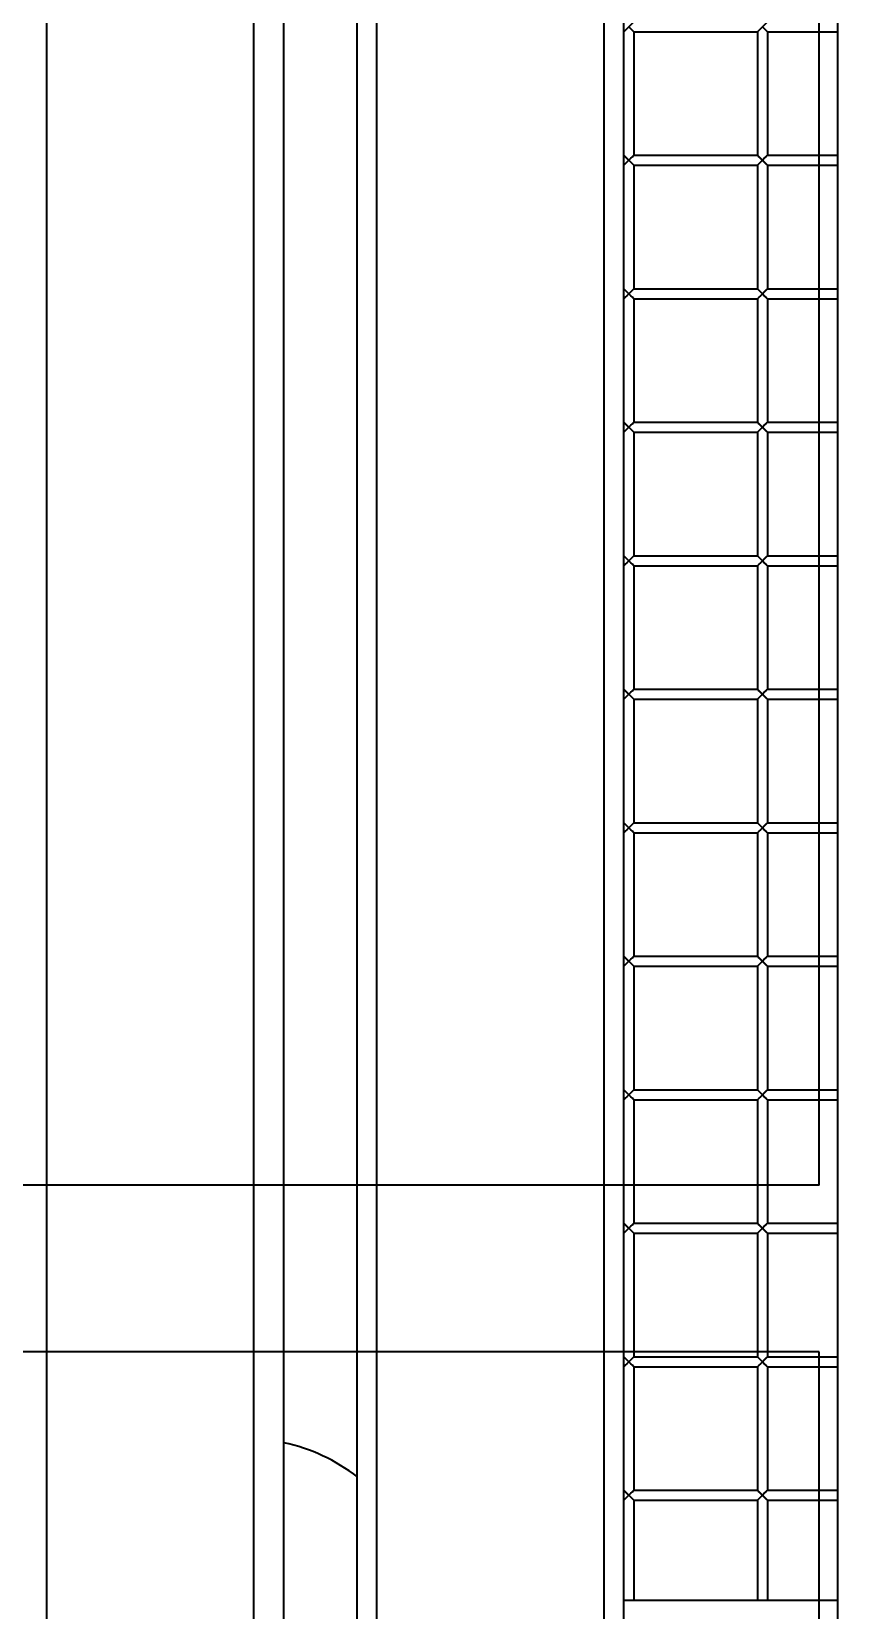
# Model space of a CAD drawing. Header units: millimetres. Extents: x 32496 to 166256, y 3504 to 23939.
# Drawn here: x 69479 to 69720.5, y 12553.7 to 13026.7 of the extents above; entities that cross this region are included whole.
import ezdxf

# ---------------------------------------------------------------- set-up
doc = ezdxf.new("R2010")
doc.units = ezdxf.units.MM
doc.layers.get('0').update_dxf_attribs({"lineweight": 35})

# ---------------------------------------------------------------- blocks, each defined once
blk = doc.blocks.new('DRGTJHYTHRTTR')
at = {"color": 7, "linetype": 'Continuous'}
for p, q in [((51794.04, -50285.69), (51794.04, -49732.69)), ((51794.04, -50285.69), (50439.04, -50285.69)), ((51794.04, -50335.69), (50439.04, -50335.69)), ((51794.04, -50735.69), (51794.04, -50335.69))]:
    blk.add_line(p, q, dxfattribs=at)
blk = doc.blocks.new('8-1250')
at = {"linetype": 'Continuous'}
for p, q in [((-3562.63, -32152.29), (-3562.63, -34671.29)), ((-3500.63, -32152.29), (-3500.63, -34671.29)), ((-3491.63, -32232.29), (-3491.63, -34591.29)), ((-3469.63, -32251.79), (-3469.63, -34571.79)), ((-3463.63, -34571.79), (-3463.63, -32251.79)), ((-3395.63, -32251.79), (-3395.63, -34571.79)), ((-3325.63, -33362.79), (-3325.63, -34431.79)), ((-3389.63, -34414.79), (-3389.63, -33511.79)), ((-3389.63, -33944.79), (-3386.63, -33941.79)), ((-3349.63, -33944.79), (-3346.63, -33941.79)), ((-3386.63, -33944.79), (-3388.13, -33943.29)), ((-3386.63, -33944.79), (-3386.63, -33981.79)), ((-3386.63, -33944.79), (-3349.63, -33944.79)), ((-3349.63, -33944.79), (-3349.63, -33981.79)), ((-3346.63, -33944.79), (-3348.13, -33943.29)), ((-3346.63, -33944.79), (-3346.63, -33981.79)), ((-3346.63, -33944.79), (-3325.63, -33944.79)), ((-3389.63, -33981.79), (-3388.13, -33983.29)), ((-3389.63, -33984.79), (-3386.63, -33981.79)), ((-3386.63, -33984.79), (-3388.13, -33983.29)), ((-3386.63, -33981.79), (-3349.63, -33981.79)), ((-3349.63, -33981.79), (-3348.13, -33983.29)), ((-3349.63, -33984.79), (-3346.63, -33981.79)), ((-3346.63, -33984.79), (-3348.13, -33983.29)), ((-3346.63, -33981.79), (-3325.63, -33981.79)), ((-3386.63, -33984.79), (-3386.63, -34021.79)), ((-3386.63, -33984.79), (-3349.63, -33984.79)), ((-3349.63, -33984.79), (-3349.63, -34021.79)), ((-3346.63, -33984.79), (-3346.63, -34021.79)), ((-3346.63, -33984.79), (-3325.63, -33984.79)), ((-3389.63, -34021.79), (-3388.13, -34023.29)), ((-3389.63, -34024.79), (-3386.63, -34021.79)), ((-3386.63, -34021.79), (-3349.63, -34021.79)), ((-3349.63, -34021.79), (-3348.13, -34023.29)), ((-3349.63, -34024.79), (-3346.63, -34021.79)), ((-3346.63, -34021.79), (-3325.63, -34021.79)), ((-3386.63, -34024.79), (-3388.13, -34023.29)), ((-3386.63, -34024.79), (-3386.63, -34061.79)), ((-3386.63, -34024.79), (-3349.63, -34024.79)), ((-3349.63, -34024.79), (-3349.63, -34061.79)), ((-3346.63, -34024.79), (-3348.13, -34023.29)), ((-3346.63, -34024.79), (-3346.63, -34061.79)), ((-3346.63, -34024.79), (-3325.63, -34024.79)), ((-3389.63, -34061.79), (-3388.13, -34063.29)), ((-3389.63, -34064.79), (-3386.63, -34061.79)), ((-3386.63, -34064.79), (-3388.13, -34063.29)), ((-3386.63, -34061.79), (-3349.63, -34061.79)), ((-3386.63, -34064.79), (-3386.63, -34101.79)), ((-3386.63, -34064.79), (-3349.63, -34064.79)), ((-3349.63, -34061.79), (-3348.13, -34063.29)), ((-3349.63, -34064.79), (-3346.63, -34061.79)), ((-3349.63, -34064.79), (-3349.63, -34101.79)), ((-3346.63, -34064.79), (-3348.13, -34063.29)), ((-3346.63, -34061.79), (-3325.63, -34061.79)), ((-3346.63, -34064.79), (-3346.63, -34101.79)), ((-3346.63, -34064.79), (-3325.63, -34064.79)), ((-3389.63, -34101.79), (-3388.13, -34103.29)), ((-3389.63, -34104.79), (-3386.63, -34101.79)), ((-3386.63, -34101.79), (-3349.63, -34101.79)), ((-3349.63, -34101.79), (-3348.13, -34103.29)), ((-3349.63, -34104.79), (-3346.63, -34101.79)), ((-3346.63, -34101.79), (-3325.63, -34101.79)), ((-3386.63, -34104.79), (-3388.13, -34103.29)), ((-3386.63, -34104.79), (-3386.63, -34141.79)), ((-3386.63, -34104.79), (-3349.63, -34104.79)), ((-3349.63, -34104.79), (-3349.63, -34141.79)), ((-3346.63, -34104.79), (-3348.13, -34103.29)), ((-3346.63, -34104.79), (-3346.63, -34141.79)), ((-3346.63, -34104.79), (-3325.63, -34104.79)), ((-3389.63, -34141.79), (-3388.13, -34143.29)), ((-3389.63, -34144.79), (-3386.63, -34141.79)), ((-3386.63, -34144.79), (-3388.13, -34143.29)), ((-3386.63, -34141.79), (-3349.63, -34141.79)), ((-3386.63, -34144.79), (-3386.63, -34181.79)), ((-3386.63, -34144.79), (-3349.63, -34144.79)), ((-3349.63, -34141.79), (-3348.13, -34143.29)), ((-3349.63, -34144.79), (-3346.63, -34141.79)), ((-3349.63, -34144.79), (-3349.63, -34181.79)), ((-3346.63, -34144.79), (-3348.13, -34143.29)), ((-3346.63, -34141.79), (-3325.63, -34141.79)), ((-3346.63, -34144.79), (-3346.63, -34181.79)), ((-3346.63, -34144.79), (-3325.63, -34144.79)), ((-3389.63, -34181.79), (-3388.13, -34183.29)), ((-3389.63, -34184.79), (-3386.63, -34181.79)), ((-3386.63, -34181.79), (-3349.63, -34181.79)), ((-3349.63, -34181.79), (-3348.13, -34183.29)), ((-3349.63, -34184.79), (-3346.63, -34181.79)), ((-3346.63, -34181.79), (-3325.63, -34181.79)), ((-3386.63, -34184.79), (-3388.13, -34183.29)), ((-3386.63, -34184.79), (-3386.63, -34221.79)), ((-3386.63, -34184.79), (-3349.63, -34184.79)), ((-3349.63, -34184.79), (-3349.63, -34221.79)), ((-3346.63, -34184.79), (-3348.13, -34183.29)), ((-3346.63, -34184.79), (-3346.63, -34221.79)), ((-3346.63, -34184.79), (-3325.63, -34184.79)), ((-3389.63, -34221.79), (-3388.13, -34223.29)), ((-3389.63, -34224.79), (-3386.63, -34221.79)), ((-3386.63, -34224.79), (-3388.13, -34223.29)), ((-3386.63, -34221.79), (-3349.63, -34221.79)), ((-3386.63, -34224.79), (-3386.63, -34261.79)), ((-3386.63, -34224.79), (-3349.63, -34224.79)), ((-3349.63, -34221.79), (-3348.13, -34223.29)), ((-3349.63, -34224.79), (-3346.63, -34221.79)), ((-3349.63, -34224.79), (-3349.63, -34261.79)), ((-3346.63, -34224.79), (-3348.13, -34223.29)), ((-3346.63, -34221.79), (-3325.63, -34221.79)), ((-3346.63, -34224.79), (-3346.63, -34261.79)), ((-3346.63, -34224.79), (-3325.63, -34224.79)), ((-3389.63, -34261.79), (-3388.13, -34263.29)), ((-3389.63, -34264.79), (-3386.63, -34261.79)), ((-3386.63, -34264.79), (-3388.13, -34263.29)), ((-3386.63, -34261.79), (-3349.63, -34261.79)), ((-3349.63, -34261.79), (-3348.13, -34263.29)), ((-3349.63, -34264.79), (-3346.63, -34261.79)), ((-3346.63, -34264.79), (-3348.13, -34263.29)), ((-3346.63, -34261.79), (-3325.63, -34261.79)), ((-3386.63, -34264.79), (-3386.63, -34301.79)), ((-3386.63, -34264.79), (-3349.63, -34264.79)), ((-3349.63, -34264.79), (-3349.63, -34301.79)), ((-3346.63, -34264.79), (-3346.63, -34301.79)), ((-3346.63, -34264.79), (-3325.63, -34264.79)), ((-3389.63, -34301.79), (-3388.13, -34303.29)), ((-3389.63, -34304.79), (-3386.63, -34301.79)), ((-3386.63, -34304.79), (-3388.13, -34303.29)), ((-3386.63, -34301.79), (-3349.63, -34301.79)), ((-3386.63, -34304.79), (-3386.63, -34341.79)), ((-3386.63, -34304.79), (-3349.63, -34304.79)), ((-3349.63, -34301.79), (-3348.13, -34303.29)), ((-3349.63, -34304.79), (-3346.63, -34301.79)), ((-3349.63, -34304.79), (-3349.63, -34341.79)), ((-3346.63, -34304.79), (-3348.13, -34303.29)), ((-3346.63, -34301.79), (-3325.63, -34301.79)), ((-3346.63, -34304.79), (-3346.63, -34341.79)), ((-3346.63, -34304.79), (-3325.63, -34304.79)), ((-3389.63, -34341.79), (-3388.13, -34343.29)), ((-3389.63, -34344.79), (-3386.63, -34341.79)), ((-3386.63, -34344.79), (-3388.13, -34343.29)), ((-3386.63, -34341.79), (-3349.63, -34341.79)), ((-3349.63, -34341.79), (-3348.13, -34343.29)), ((-3349.63, -34344.79), (-3346.63, -34341.79)), ((-3346.63, -34344.79), (-3348.13, -34343.29)), ((-3346.63, -34341.79), (-3325.63, -34341.79)), ((-3386.63, -34344.79), (-3386.63, -34381.79)), ((-3386.63, -34344.79), (-3349.63, -34344.79)), ((-3349.63, -34344.79), (-3349.63, -34381.79)), ((-3346.63, -34344.79), (-3346.63, -34381.79)), ((-3346.63, -34344.79), (-3325.63, -34344.79)), ((-3389.63, -34381.79), (-3388.13, -34383.29)), ((-3389.63, -34384.79), (-3386.63, -34381.79)), ((-3386.63, -34381.79), (-3349.63, -34381.79)), ((-3349.63, -34381.79), (-3348.13, -34383.29)), ((-3349.63, -34384.79), (-3346.63, -34381.79)), ((-3346.63, -34381.79), (-3325.63, -34381.79)), ((-3386.63, -34384.79), (-3388.13, -34383.29)), ((-3386.63, -34384.79), (-3386.63, -34414.79)), ((-3386.63, -34384.79), (-3349.63, -34384.79)), ((-3349.63, -34384.79), (-3349.63, -34414.79)), ((-3346.63, -34384.79), (-3348.13, -34383.29)), ((-3346.63, -34384.79), (-3346.63, -34414.79)), ((-3346.63, -34384.79), (-3325.63, -34384.79)), ((-3389.63, -34574.79), (-3389.63, -34414.79)), ((-3325.63, -34414.79), (-3389.63, -34414.79))]:
    blk.add_line(p, q, dxfattribs=at)
for points in [[(-3389.51, -33981.9), (-3389.2, -33982.22), (-3388.71, -33982.71), (-3387.54, -33983.88)], [(-3388.13, -33983.29), (-3388.72, -33983.88), (-3389.19, -33984.35)], [(-3388.13, -33983.29), (-3387.54, -33982.7), (-3387.07, -33982.23), (-3386.74, -33981.9)], [(-3386.74, -33984.67), (-3387.07, -33984.35), (-3387.54, -33983.88)], [(-3349.51, -33981.9), (-3349.2, -33982.22), (-3348.71, -33982.71), (-3347.54, -33983.88)], [(-3348.13, -33983.29), (-3348.72, -33983.88), (-3349.19, -33984.35)], [(-3348.13, -33983.29), (-3347.54, -33982.7), (-3347.07, -33982.23), (-3346.74, -33981.9)], [(-3346.74, -33984.67), (-3347.07, -33984.35), (-3347.54, -33983.88)], [(-3389.51, -34021.9), (-3389.2, -34022.22), (-3388.71, -34022.71), (-3387.54, -34023.88)], [(-3388.13, -34023.29), (-3387.54, -34022.7), (-3387.07, -34022.23), (-3386.74, -34021.9)], [(-3349.51, -34021.9), (-3349.2, -34022.22), (-3348.71, -34022.71), (-3347.54, -34023.88)], [(-3348.13, -34023.29), (-3347.54, -34022.7), (-3347.07, -34022.23), (-3346.74, -34021.9)], [(-3388.13, -34023.29), (-3388.72, -34023.88), (-3389.19, -34024.35)], [(-3386.74, -34024.67), (-3387.07, -34024.35), (-3387.54, -34023.88)], [(-3348.13, -34023.29), (-3348.72, -34023.88), (-3349.19, -34024.35)], [(-3346.74, -34024.67), (-3347.07, -34024.35), (-3347.54, -34023.88)], [(-3389.51, -34061.9), (-3389.2, -34062.22), (-3388.71, -34062.71), (-3387.54, -34063.88)], [(-3388.13, -34063.29), (-3388.72, -34063.88), (-3389.19, -34064.35)], [(-3388.13, -34063.29), (-3387.54, -34062.7), (-3387.07, -34062.23), (-3386.74, -34061.9)], [(-3386.74, -34064.67), (-3387.07, -34064.35), (-3387.54, -34063.88)], [(-3349.51, -34061.9), (-3349.2, -34062.22), (-3348.71, -34062.71), (-3347.54, -34063.88)], [(-3348.13, -34063.29), (-3348.72, -34063.88), (-3349.19, -34064.35)], [(-3348.13, -34063.29), (-3347.54, -34062.7), (-3347.07, -34062.23), (-3346.74, -34061.9)], [(-3346.74, -34064.67), (-3347.07, -34064.35), (-3347.54, -34063.88)], [(-3389.51, -34101.9), (-3389.2, -34102.22), (-3388.71, -34102.71), (-3387.54, -34103.88)], [(-3388.13, -34103.29), (-3387.54, -34102.7), (-3387.07, -34102.23), (-3386.74, -34101.9)], [(-3349.51, -34101.9), (-3349.2, -34102.22), (-3348.71, -34102.71), (-3347.54, -34103.88)], [(-3348.13, -34103.29), (-3347.54, -34102.7), (-3347.07, -34102.23), (-3346.74, -34101.9)], [(-3388.13, -34103.29), (-3388.72, -34103.88), (-3389.19, -34104.35)], [(-3386.74, -34104.67), (-3387.07, -34104.35), (-3387.54, -34103.88)], [(-3348.13, -34103.29), (-3348.72, -34103.88), (-3349.19, -34104.35)], [(-3346.74, -34104.67), (-3347.07, -34104.35), (-3347.54, -34103.88)], [(-3389.51, -34141.9), (-3389.2, -34142.22), (-3388.71, -34142.71), (-3387.54, -34143.88)], [(-3388.13, -34143.29), (-3388.72, -34143.88), (-3389.19, -34144.35)], [(-3388.13, -34143.29), (-3387.54, -34142.7), (-3387.07, -34142.23), (-3386.74, -34141.9)], [(-3386.74, -34144.67), (-3387.07, -34144.35), (-3387.54, -34143.88)], [(-3349.51, -34141.9), (-3349.2, -34142.22), (-3348.71, -34142.71), (-3347.54, -34143.88)], [(-3348.13, -34143.29), (-3348.72, -34143.88), (-3349.19, -34144.35)], [(-3348.13, -34143.29), (-3347.54, -34142.7), (-3347.07, -34142.23), (-3346.74, -34141.9)], [(-3346.74, -34144.67), (-3347.07, -34144.35), (-3347.54, -34143.88)], [(-3389.51, -34181.9), (-3389.2, -34182.22), (-3388.71, -34182.71), (-3387.54, -34183.88)], [(-3388.13, -34183.29), (-3387.54, -34182.7), (-3387.07, -34182.23), (-3386.74, -34181.9)], [(-3349.51, -34181.9), (-3349.2, -34182.22), (-3348.71, -34182.71), (-3347.54, -34183.88)], [(-3348.13, -34183.29), (-3347.54, -34182.7), (-3347.07, -34182.23), (-3346.74, -34181.9)], [(-3388.13, -34183.29), (-3388.72, -34183.88), (-3389.19, -34184.35)], [(-3386.74, -34184.67), (-3387.07, -34184.35), (-3387.54, -34183.88)], [(-3348.13, -34183.29), (-3348.72, -34183.88), (-3349.19, -34184.35)], [(-3346.74, -34184.67), (-3347.07, -34184.35), (-3347.54, -34183.88)], [(-3389.51, -34221.9), (-3389.2, -34222.22), (-3388.71, -34222.71), (-3387.54, -34223.88)], [(-3388.13, -34223.29), (-3388.72, -34223.88), (-3389.19, -34224.35)], [(-3388.13, -34223.29), (-3387.54, -34222.7), (-3387.07, -34222.23), (-3386.74, -34221.9)], [(-3386.74, -34224.67), (-3387.07, -34224.35), (-3387.54, -34223.88)], [(-3349.51, -34221.9), (-3349.2, -34222.22), (-3348.71, -34222.71), (-3347.54, -34223.88)], [(-3348.13, -34223.29), (-3348.72, -34223.88), (-3349.19, -34224.35)], [(-3348.13, -34223.29), (-3347.54, -34222.7), (-3347.07, -34222.23), (-3346.74, -34221.9)], [(-3346.74, -34224.67), (-3347.07, -34224.35), (-3347.54, -34223.88)], [(-3389.51, -34261.9), (-3389.2, -34262.22), (-3388.71, -34262.71), (-3387.54, -34263.88)], [(-3388.13, -34263.29), (-3388.72, -34263.88), (-3389.19, -34264.35)], [(-3388.13, -34263.29), (-3387.54, -34262.7), (-3387.07, -34262.23), (-3386.74, -34261.9)], [(-3349.51, -34261.9), (-3349.2, -34262.22), (-3348.71, -34262.71), (-3347.54, -34263.88)], [(-3348.13, -34263.29), (-3348.72, -34263.88), (-3349.19, -34264.35)], [(-3348.13, -34263.29), (-3347.54, -34262.7), (-3347.07, -34262.23), (-3346.74, -34261.9)], [(-3386.74, -34264.67), (-3387.07, -34264.35), (-3387.54, -34263.88)], [(-3346.74, -34264.67), (-3347.07, -34264.35), (-3347.54, -34263.88)], [(-3389.51, -34301.9), (-3389.2, -34302.22), (-3388.71, -34302.71), (-3387.54, -34303.88)], [(-3388.13, -34303.29), (-3388.72, -34303.88), (-3389.19, -34304.35)], [(-3388.13, -34303.29), (-3387.54, -34302.7), (-3387.07, -34302.23), (-3386.74, -34301.9)], [(-3386.74, -34304.67), (-3387.07, -34304.35), (-3387.54, -34303.88)], [(-3349.51, -34301.9), (-3349.2, -34302.22), (-3348.71, -34302.71), (-3347.54, -34303.88)], [(-3348.13, -34303.29), (-3348.72, -34303.88), (-3349.19, -34304.35)], [(-3348.13, -34303.29), (-3347.54, -34302.7), (-3347.07, -34302.23), (-3346.74, -34301.9)], [(-3346.74, -34304.67), (-3347.07, -34304.35), (-3347.54, -34303.88)], [(-3389.51, -34341.9), (-3389.2, -34342.22), (-3388.71, -34342.71), (-3387.54, -34343.88)], [(-3388.13, -34343.29), (-3388.72, -34343.88), (-3389.19, -34344.35)], [(-3388.13, -34343.29), (-3387.54, -34342.7), (-3387.07, -34342.23), (-3386.74, -34341.9)], [(-3386.74, -34344.67), (-3387.07, -34344.35), (-3387.54, -34343.88)], [(-3349.51, -34341.9), (-3349.2, -34342.22), (-3348.71, -34342.71), (-3347.54, -34343.88)], [(-3348.13, -34343.29), (-3348.72, -34343.88), (-3349.19, -34344.35)], [(-3348.13, -34343.29), (-3347.54, -34342.7), (-3347.07, -34342.23), (-3346.74, -34341.9)], [(-3346.74, -34344.67), (-3347.07, -34344.35), (-3347.54, -34343.88)], [(-3389.51, -34381.9), (-3389.2, -34382.22), (-3388.71, -34382.71), (-3387.54, -34383.88)], [(-3388.13, -34383.29), (-3388.72, -34383.88), (-3389.19, -34384.35)], [(-3388.13, -34383.29), (-3387.54, -34382.7), (-3387.07, -34382.23), (-3386.74, -34381.9)], [(-3386.74, -34384.67), (-3387.07, -34384.35), (-3387.54, -34383.88)], [(-3349.51, -34381.9), (-3349.2, -34382.22), (-3348.71, -34382.71), (-3347.54, -34383.88)], [(-3348.13, -34383.29), (-3348.72, -34383.88), (-3349.19, -34384.35)], [(-3348.13, -34383.29), (-3347.54, -34382.7), (-3347.07, -34382.23), (-3346.74, -34381.9)], [(-3346.74, -34384.67), (-3347.07, -34384.35), (-3347.54, -34383.88)]]:
    blk.add_lwpolyline(points, dxfattribs=at)
blk.add_arc((-3503.13, -34421.29), 55, 52.2463, 77.8059, dxfattribs=at)

msp = doc.modelspace()

# ---------------------------------------------------------------- block references
at = {"color": 6}
msp.add_blockref('8-1250', (73046.131, 46971.457), dxfattribs=at)
msp.add_blockref('DRGTJHYTHRTTR', (17920.951, 62966.819))

doc.saveas('drawing.dxf')
